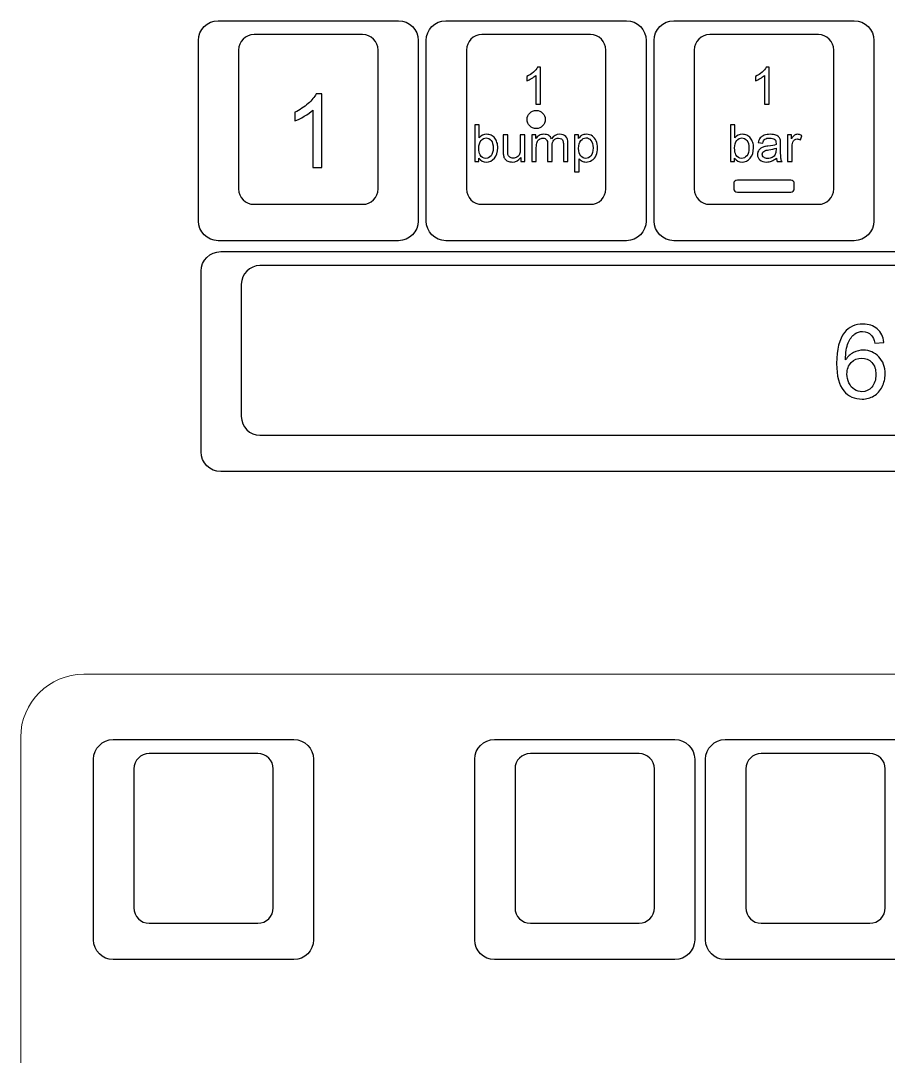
# Model space of a CAD drawing. Header units: millimetres. Extents: x -493 to 473, y -489 to 489.
# Drawn here: x 32.3 to 103.9, y 362.4 to 447.9 of the extents above; entities that cross this region are included whole.
import ezdxf

# ---------------------------------------------------------------- set-up
doc = ezdxf.new("R2010")
doc.units = ezdxf.units.MM
doc.header["$MEASUREMENT"] = 0
doc.layers.add('Layer 1', color=7, linetype='Continuous')

msp = doc.modelspace()

# ---------------------------------------------------------------- linework, layer by layer
at = {"layer": 'Layer 1', "color": 169}
msp.add_ellipse((74.8083, 439.717), major_axis=(0, 0.75), ratio=1, dxfattribs=at)
for points in [[(48.5572, 429.717), (48.5572, 429.717), (63.4594, 429.717), (63.4594, 429.717), (63.4594, 429.717), (64.3526, 429.717), (65.0833, 430.4477), (65.0833, 431.3409), (65.0833, 431.3409), (65.0833, 431.3409), (65.0833, 446.2431), (65.0833, 446.2431), (65.0833, 446.2431), (65.0833, 447.1363), (64.3526, 447.867), (63.4594, 447.867), (63.4594, 447.867), (63.4594, 447.867), (48.5572, 447.867), (48.5572, 447.867), (48.5572, 447.867), (47.664, 447.867), (46.9333, 447.1363), (46.9333, 446.2431), (46.9333, 446.2431), (46.9333, 446.2431), (46.9333, 431.3409), (46.9333, 431.3409), (46.9333, 431.3409), (46.9333, 430.4477), (47.664, 429.717), (48.5572, 429.717)], [(67.3572, 429.717), (67.3572, 429.717), (82.2594, 429.717), (82.2594, 429.717), (82.2594, 429.717), (83.1526, 429.717), (83.8833, 430.4477), (83.8833, 431.3409), (83.8833, 431.3409), (83.8833, 431.3409), (83.8833, 446.2431), (83.8833, 446.2431), (83.8833, 446.2431), (83.8833, 447.1363), (83.1526, 447.867), (82.2594, 447.867), (82.2594, 447.867), (82.2594, 447.867), (67.3572, 447.867), (67.3572, 447.867), (67.3572, 447.867), (66.464, 447.867), (65.7333, 447.1363), (65.7333, 446.2431), (65.7333, 446.2431), (65.7333, 446.2431), (65.7333, 431.3409), (65.7333, 431.3409), (65.7333, 431.3409), (65.7333, 430.4477), (66.464, 429.717), (67.3572, 429.717)], [(86.1572, 429.717), (86.1572, 429.717), (101.0594, 429.717), (101.0594, 429.717), (101.0594, 429.717), (101.9526, 429.717), (102.6833, 430.4477), (102.6833, 431.3409), (102.6833, 431.3409), (102.6833, 431.3409), (102.6833, 446.2431), (102.6833, 446.2431), (102.6833, 446.2431), (102.6833, 447.1363), (101.9526, 447.867), (101.0594, 447.867), (101.0594, 447.867), (101.0594, 447.867), (86.1572, 447.867), (86.1572, 447.867), (86.1572, 447.867), (85.264, 447.867), (84.5333, 447.1363), (84.5333, 446.2431), (84.5333, 446.2431), (84.5333, 446.2431), (84.5333, 431.3409), (84.5333, 431.3409), (84.5333, 431.3409), (84.5333, 430.4477), (85.264, 429.717), (86.1572, 429.717)], [(91.4083, 434.717), (91.4083, 434.717), (95.8083, 434.717), (95.8083, 434.717), (95.8083, 434.717), (95.9733, 434.717), (96.1083, 434.582), (96.1083, 434.417), (96.1083, 434.417), (96.1083, 434.417), (96.1083, 434.017), (96.1083, 434.017), (96.1083, 434.017), (96.1083, 433.8519), (95.9733, 433.717), (95.8083, 433.717), (95.8083, 433.717), (95.8083, 433.717), (91.4083, 433.717), (91.4083, 433.717), (91.4083, 433.717), (91.2433, 433.717), (91.1083, 433.8519), (91.1083, 434.017), (91.1083, 434.017), (91.1083, 434.017), (91.1083, 434.417), (91.1083, 434.417), (91.1083, 434.417), (91.1083, 434.582), (91.2433, 434.717), (91.4083, 434.717)], [(48.7761, 410.667), (48.7761, 410.667), (154.4283, 410.667), (154.4283, 410.667), (154.4283, 410.667), (155.3217, 410.667), (156.0522, 411.3977), (156.0522, 412.2909), (156.0522, 412.2909), (156.0522, 412.2909), (156.0522, 427.1931), (156.0522, 427.1931), (156.0522, 427.1931), (156.0522, 428.0863), (155.3217, 428.817), (154.4283, 428.817), (154.4283, 428.817), (154.4283, 428.817), (48.7761, 428.817), (48.7761, 428.817), (48.7761, 428.817), (47.8827, 428.817), (47.1522, 428.0863), (47.1522, 427.1931), (47.1522, 427.1931), (47.1522, 427.1931), (47.1522, 412.2909), (47.1522, 412.2909), (47.1522, 412.2909), (47.1522, 411.3977), (47.8827, 410.667), (48.7761, 410.667)], [(39.9117, 370.4032), (39.9117, 370.4032), (54.8139, 370.4032), (54.8139, 370.4032), (54.8139, 370.4032), (55.7071, 370.4032), (56.4378, 371.1339), (56.4378, 372.0271), (56.4378, 372.0271), (56.4378, 372.0271), (56.4378, 386.9293), (56.4378, 386.9293), (56.4378, 386.9293), (56.4378, 387.8225), (55.7071, 388.5532), (54.8139, 388.5532), (54.8139, 388.5532), (54.8139, 388.5532), (39.9117, 388.5532), (39.9117, 388.5532), (39.9117, 388.5532), (39.0185, 388.5532), (38.2878, 387.8225), (38.2878, 386.9293), (38.2878, 386.9293), (38.2878, 386.9293), (38.2878, 372.0271), (38.2878, 372.0271), (38.2878, 372.0271), (38.2878, 371.1339), (39.0185, 370.4032), (39.9117, 370.4032)], [(71.3617, 370.4032), (71.3617, 370.4032), (86.2639, 370.4032), (86.2639, 370.4032), (86.2639, 370.4032), (87.1571, 370.4032), (87.8878, 371.1339), (87.8878, 372.0271), (87.8878, 372.0271), (87.8878, 372.0271), (87.8878, 386.9293), (87.8878, 386.9293), (87.8878, 386.9293), (87.8878, 387.8225), (87.1571, 388.5532), (86.2639, 388.5532), (86.2639, 388.5532), (86.2639, 388.5532), (71.3617, 388.5532), (71.3617, 388.5532), (71.3617, 388.5532), (70.4685, 388.5532), (69.7378, 387.8225), (69.7378, 386.9293), (69.7378, 386.9293), (69.7378, 386.9293), (69.7378, 372.0271), (69.7378, 372.0271), (69.7378, 372.0271), (69.7378, 371.1339), (70.4685, 370.4032), (71.3617, 370.4032)], [(90.4117, 370.4032), (90.4117, 370.4032), (105.3139, 370.4032), (105.3139, 370.4032), (105.3139, 370.4032), (106.2071, 370.4032), (106.9378, 371.1339), (106.9378, 372.0271), (106.9378, 372.0271), (106.9378, 372.0271), (106.9378, 386.9293), (106.9378, 386.9293), (106.9378, 386.9293), (106.9378, 387.8225), (106.2071, 388.5532), (105.3139, 388.5532), (105.3139, 388.5532), (105.3139, 388.5532), (90.4117, 388.5532), (90.4117, 388.5532), (90.4117, 388.5532), (89.5185, 388.5532), (88.7878, 387.8225), (88.7878, 386.9293), (88.7878, 386.9293), (88.7878, 386.9293), (88.7878, 372.0271), (88.7878, 372.0271), (88.7878, 372.0271), (88.7878, 371.1339), (89.5185, 370.4032), (90.4117, 370.4032)]]:
    msp.add_open_spline(points, degree=3, knots=[0, 0, 0, 0, 0.1111111, 0.1111111, 0.1111111, 0.1111111, 0.2222222, 0.2222222, 0.2222222, 0.2222222, 0.3333333, 0.3333333, 0.3333333, 0.3333333, 0.4444444, 0.4444444, 0.4444444, 0.4444444, 0.5555556, 0.5555556, 0.5555556, 0.5555556, 0.6666667, 0.6666667, 0.6666667, 0.6666667, 0.7777778, 0.7777778, 0.7777778, 0.7777778, 1, 1, 1, 1], dxfattribs=at)
at = {"layer": 'Layer 1', "color": 159}
for points in [[(51.5252, 446.717), (51.5252, 446.717), (60.4914, 446.717), (60.4914, 446.717), (60.4914, 446.717), (61.1883, 446.717), (61.7583, 446.147), (61.7583, 445.4502), (61.7583, 445.4502), (61.7583, 445.4502), (61.7583, 433.9839), (61.7583, 433.9839), (61.7583, 433.9839), (61.7583, 433.2871), (61.1883, 432.717), (60.4914, 432.717), (60.4914, 432.717), (60.4914, 432.717), (51.5252, 432.717), (51.5252, 432.717), (51.5252, 432.717), (50.8283, 432.717), (50.2583, 433.2871), (50.2583, 433.9839), (50.2583, 433.9839), (50.2583, 433.9839), (50.2583, 445.4502), (50.2583, 445.4502), (50.2583, 445.4502), (50.2583, 446.147), (50.8283, 446.717), (51.5252, 446.717)], [(70.3252, 446.717), (70.3252, 446.717), (79.2914, 446.717), (79.2914, 446.717), (79.2914, 446.717), (79.9883, 446.717), (80.5583, 446.147), (80.5583, 445.4502), (80.5583, 445.4502), (80.5583, 445.4502), (80.5583, 433.9839), (80.5583, 433.9839), (80.5583, 433.9839), (80.5583, 433.2871), (79.9883, 432.717), (79.2914, 432.717), (79.2914, 432.717), (79.2914, 432.717), (70.3252, 432.717), (70.3252, 432.717), (70.3252, 432.717), (69.6283, 432.717), (69.0583, 433.2871), (69.0583, 433.9839), (69.0583, 433.9839), (69.0583, 433.9839), (69.0583, 445.4502), (69.0583, 445.4502), (69.0583, 445.4502), (69.0583, 446.147), (69.6283, 446.717), (70.3252, 446.717)], [(89.1252, 446.717), (89.1252, 446.717), (98.0914, 446.717), (98.0914, 446.717), (98.0914, 446.717), (98.7883, 446.717), (99.3583, 446.147), (99.3583, 445.4502), (99.3583, 445.4502), (99.3583, 445.4502), (99.3583, 433.9839), (99.3583, 433.9839), (99.3583, 433.9839), (99.3583, 433.2871), (98.7883, 432.717), (98.0914, 432.717), (98.0914, 432.717), (98.0914, 432.717), (89.1252, 432.717), (89.1252, 432.717), (89.1252, 432.717), (88.4283, 432.717), (87.8583, 433.2871), (87.8583, 433.9839), (87.8583, 433.9839), (87.8583, 433.9839), (87.8583, 445.4502), (87.8583, 445.4502), (87.8583, 445.4502), (87.8583, 446.147), (88.4283, 446.717), (89.1252, 446.717)], [(52.0195, 427.667), (52.0195, 427.667), (151.1849, 427.667), (151.1849, 427.667), (151.1849, 427.667), (152.0333, 427.667), (152.7272, 426.973), (152.7272, 426.1247), (152.7272, 426.1247), (152.7272, 426.1247), (152.7272, 415.2094), (152.7272, 415.2094), (152.7272, 415.2094), (152.7272, 414.3611), (152.0333, 413.667), (151.1849, 413.667), (151.1849, 413.667), (151.1849, 413.667), (52.0195, 413.667), (52.0195, 413.667), (52.0195, 413.667), (51.1711, 413.667), (50.4772, 414.3611), (50.4772, 415.2094), (50.4772, 415.2094), (50.4772, 415.2094), (50.4772, 426.1247), (50.4772, 426.1247), (50.4772, 426.1247), (50.4772, 426.973), (51.1711, 427.667), (52.0195, 427.667)], [(42.8797, 387.4032), (42.8797, 387.4032), (51.8459, 387.4032), (51.8459, 387.4032), (51.8459, 387.4032), (52.5428, 387.4032), (53.1128, 386.8332), (53.1128, 386.1364), (53.1128, 386.1364), (53.1128, 386.1364), (53.1128, 374.6701), (53.1128, 374.6701), (53.1128, 374.6701), (53.1128, 373.9733), (52.5428, 373.4032), (51.8459, 373.4032), (51.8459, 373.4032), (51.8459, 373.4032), (42.8797, 373.4032), (42.8797, 373.4032), (42.8797, 373.4032), (42.1828, 373.4032), (41.6128, 373.9733), (41.6128, 374.6701), (41.6128, 374.6701), (41.6128, 374.6701), (41.6128, 386.1364), (41.6128, 386.1364), (41.6128, 386.1364), (41.6128, 386.8332), (42.1828, 387.4032), (42.8797, 387.4032)], [(74.3297, 387.4032), (74.3297, 387.4032), (83.2959, 387.4032), (83.2959, 387.4032), (83.2959, 387.4032), (83.9928, 387.4032), (84.5628, 386.8332), (84.5628, 386.1364), (84.5628, 386.1364), (84.5628, 386.1364), (84.5628, 374.6701), (84.5628, 374.6701), (84.5628, 374.6701), (84.5628, 373.9733), (83.9928, 373.4032), (83.2959, 373.4032), (83.2959, 373.4032), (83.2959, 373.4032), (74.3297, 373.4032), (74.3297, 373.4032), (74.3297, 373.4032), (73.6328, 373.4032), (73.0628, 373.9733), (73.0628, 374.6701), (73.0628, 374.6701), (73.0628, 374.6701), (73.0628, 386.1364), (73.0628, 386.1364), (73.0628, 386.1364), (73.0628, 386.8332), (73.6328, 387.4032), (74.3297, 387.4032)], [(93.3797, 387.4032), (93.3797, 387.4032), (102.3459, 387.4032), (102.3459, 387.4032), (102.3459, 387.4032), (103.0428, 387.4032), (103.6128, 386.8332), (103.6128, 386.1364), (103.6128, 386.1364), (103.6128, 386.1364), (103.6128, 374.6701), (103.6128, 374.6701), (103.6128, 374.6701), (103.6128, 373.9733), (103.0428, 373.4032), (102.3459, 373.4032), (102.3459, 373.4032), (102.3459, 373.4032), (93.3797, 373.4032), (93.3797, 373.4032), (93.3797, 373.4032), (92.6828, 373.4032), (92.1128, 373.9733), (92.1128, 374.6701), (92.1128, 374.6701), (92.1128, 374.6701), (92.1128, 386.1364), (92.1128, 386.1364), (92.1128, 386.1364), (92.1128, 386.8332), (92.6828, 387.4032), (93.3797, 387.4032)]]:
    msp.add_open_spline(points, degree=3, knots=[0, 0, 0, 0, 0.1111111, 0.1111111, 0.1111111, 0.1111111, 0.2222222, 0.2222222, 0.2222222, 0.2222222, 0.3333333, 0.3333333, 0.3333333, 0.3333333, 0.4444444, 0.4444444, 0.4444444, 0.4444444, 0.5555556, 0.5555556, 0.5555556, 0.5555556, 0.6666667, 0.6666667, 0.6666667, 0.6666667, 0.7777778, 0.7777778, 0.7777778, 0.7777778, 1, 1, 1, 1], dxfattribs=at)
at = {"layer": 'Layer 1', "color": 132}
for points, knots in [([(75.1533, 440.981), (75.1533, 440.981), (74.7808, 440.981), (74.7808, 440.981), (74.7808, 440.981), (74.7808, 440.981), (74.7808, 443.3531), (74.7808, 443.3531), (74.7808, 443.3531), (74.6912, 443.267), (74.5733, 443.1816), (74.428, 443.0962), (74.428, 443.0962), (74.2826, 443.0109), (74.1514, 442.9467), (74.0357, 442.9043), (74.0357, 442.9043), (74.0357, 442.9043), (74.0357, 443.2642), (74.0357, 443.2642), (74.0357, 443.2642), (74.2438, 443.3615), (74.4259, 443.4801), (74.5818, 443.6198), (74.5818, 443.6198), (74.7377, 443.7588), (74.8485, 443.8935), (74.9134, 444.0247), (74.9134, 444.0247), (74.9134, 444.0247), (75.1533, 444.0247), (75.1533, 444.0247), (75.1533, 444.0247), (75.1533, 444.0247), (75.1533, 440.981), (75.1533, 440.981)], [0, 0, 0, 0, 0.1, 0.1, 0.1, 0.1, 0.2, 0.2, 0.2, 0.2, 0.3, 0.3, 0.3, 0.3, 0.4, 0.4, 0.4, 0.4, 0.5, 0.5, 0.5, 0.5, 0.6, 0.6, 0.6, 0.6, 0.7, 0.7, 0.7, 0.7, 0.8, 0.8, 0.8, 0.8, 1, 1, 1, 1]), ([(94.021, 440.981), (94.021, 440.981), (93.6485, 440.981), (93.6485, 440.981), (93.6485, 440.981), (93.6485, 440.981), (93.6485, 443.3531), (93.6485, 443.3531), (93.6485, 443.3531), (93.5589, 443.267), (93.441, 443.1816), (93.2957, 443.0962), (93.2957, 443.0962), (93.1503, 443.0109), (93.0191, 442.9467), (92.9034, 442.9043), (92.9034, 442.9043), (92.9034, 442.9043), (92.9034, 443.2642), (92.9034, 443.2642), (92.9034, 443.2642), (93.1115, 443.3615), (93.2936, 443.4801), (93.4495, 443.6198), (93.4495, 443.6198), (93.6054, 443.7588), (93.7162, 443.8935), (93.7811, 444.0247), (93.7811, 444.0247), (93.7811, 444.0247), (94.021, 444.0247), (94.021, 444.0247), (94.021, 444.0247), (94.021, 444.0247), (94.021, 440.981), (94.021, 440.981)], [0, 0, 0, 0, 0.1, 0.1, 0.1, 0.1, 0.2, 0.2, 0.2, 0.2, 0.3, 0.3, 0.3, 0.3, 0.4, 0.4, 0.4, 0.4, 0.5, 0.5, 0.5, 0.5, 0.6, 0.6, 0.6, 0.6, 0.7, 0.7, 0.7, 0.7, 0.8, 0.8, 0.8, 0.8, 1, 1, 1, 1]), ([(57.1276, 435.7478), (57.1276, 435.7478), (56.3825, 435.7478), (56.3825, 435.7478), (56.3825, 435.7478), (56.3825, 435.7478), (56.3825, 440.4919), (56.3825, 440.4919), (56.3825, 440.4919), (56.2033, 440.3198), (55.9677, 440.149), (55.677, 439.9783), (55.677, 439.9783), (55.3863, 439.8075), (55.1238, 439.6791), (54.8924, 439.5945), (54.8924, 439.5945), (54.8924, 439.5945), (54.8924, 440.3141), (54.8924, 440.3141), (54.8924, 440.3141), (55.3087, 440.5089), (55.6727, 440.7459), (55.9846, 441.0253), (55.9846, 441.0253), (56.2964, 441.3033), (56.518, 441.5728), (56.6478, 441.8353), (56.6478, 441.8353), (56.6478, 441.8353), (57.1276, 441.8353), (57.1276, 441.8353), (57.1276, 441.8353), (57.1276, 441.8353), (57.1276, 435.7478), (57.1276, 435.7478)], [0, 0, 0, 0, 0.1, 0.1, 0.1, 0.1, 0.2, 0.2, 0.2, 0.2, 0.3, 0.3, 0.3, 0.3, 0.4, 0.4, 0.4, 0.4, 0.5, 0.5, 0.5, 0.5, 0.6, 0.6, 0.6, 0.6, 0.7, 0.7, 0.7, 0.7, 0.8, 0.8, 0.8, 0.8, 1, 1, 1, 1]), ([(70.0832, 436.2517), (70.0832, 436.2517), (69.7361, 436.2517), (69.7361, 436.2517), (69.7361, 436.2517), (69.7361, 436.2517), (69.7361, 439.2827), (69.7361, 439.2827), (69.7361, 439.2827), (69.7361, 439.2827), (70.1086, 439.2827), (70.1086, 439.2827), (70.1086, 439.2827), (70.1086, 439.2827), (70.1086, 438.2011), (70.1086, 438.2011), (70.1086, 438.2011), (70.2659, 438.3973), (70.4663, 438.4953), (70.7104, 438.4953), (70.7104, 438.4953), (70.8452, 438.4953), (70.9736, 438.4685), (71.0942, 438.4142), (71.0942, 438.4142), (71.2149, 438.3599), (71.3137, 438.283), (71.392, 438.1849), (71.392, 438.1849), (71.4696, 438.0861), (71.531, 437.9676), (71.5747, 437.8286), (71.5747, 437.8286), (71.6192, 437.6903), (71.641, 437.5414), (71.641, 437.3834), (71.641, 437.3834), (71.641, 437.008), (71.5479, 436.7174), (71.3624, 436.5128), (71.3624, 436.5128), (71.1761, 436.3074), (70.9531, 436.2051), (70.6928, 436.2051), (70.6928, 436.2051), (70.4339, 436.2051), (70.2307, 436.3131), (70.0832, 436.5283), (70.0832, 436.5283), (70.0832, 436.5283), (70.0832, 436.2517), (70.0832, 436.2517)], [0, 0, 0, 0, 0.0714286, 0.0714286, 0.0714286, 0.0714286, 0.1428571, 0.1428571, 0.1428571, 0.1428571, 0.2142857, 0.2142857, 0.2142857, 0.2142857, 0.2857143, 0.2857143, 0.2857143, 0.2857143, 0.3571429, 0.3571429, 0.3571429, 0.3571429, 0.4285714, 0.4285714, 0.4285714, 0.4285714, 0.5, 0.5, 0.5, 0.5, 0.5714286, 0.5714286, 0.5714286, 0.5714286, 0.6428571, 0.6428571, 0.6428571, 0.6428571, 0.7142857, 0.7142857, 0.7142857, 0.7142857, 0.7857143, 0.7857143, 0.7857143, 0.7857143, 0.8571429, 0.8571429, 0.8571429, 0.8571429, 1, 1, 1, 1]), ([(91.1864, 436.2517), (91.1864, 436.2517), (90.8393, 436.2517), (90.8393, 436.2517), (90.8393, 436.2517), (90.8393, 436.2517), (90.8393, 439.2827), (90.8393, 439.2827), (90.8393, 439.2827), (90.8393, 439.2827), (91.2118, 439.2827), (91.2118, 439.2827), (91.2118, 439.2827), (91.2118, 439.2827), (91.2118, 438.2011), (91.2118, 438.2011), (91.2118, 438.2011), (91.3691, 438.3973), (91.5695, 438.4953), (91.8136, 438.4953), (91.8136, 438.4953), (91.9484, 438.4953), (92.0768, 438.4685), (92.1974, 438.4142), (92.1974, 438.4142), (92.3181, 438.3599), (92.4169, 438.283), (92.4952, 438.1849), (92.4952, 438.1849), (92.5728, 438.0861), (92.6342, 437.9676), (92.6779, 437.8286), (92.6779, 437.8286), (92.7224, 437.6903), (92.7442, 437.5414), (92.7442, 437.3834), (92.7442, 437.3834), (92.7442, 437.008), (92.6511, 436.7174), (92.4656, 436.5128), (92.4656, 436.5128), (92.2793, 436.3074), (92.0563, 436.2051), (91.796, 436.2051), (91.796, 436.2051), (91.5371, 436.2051), (91.3339, 436.3131), (91.1864, 436.5283), (91.1864, 436.5283), (91.1864, 436.5283), (91.1864, 436.2517), (91.1864, 436.2517)], [0, 0, 0, 0, 0.0714286, 0.0714286, 0.0714286, 0.0714286, 0.1428571, 0.1428571, 0.1428571, 0.1428571, 0.2142857, 0.2142857, 0.2142857, 0.2142857, 0.2857143, 0.2857143, 0.2857143, 0.2857143, 0.3571429, 0.3571429, 0.3571429, 0.3571429, 0.4285714, 0.4285714, 0.4285714, 0.4285714, 0.5, 0.5, 0.5, 0.5, 0.5714286, 0.5714286, 0.5714286, 0.5714286, 0.6428571, 0.6428571, 0.6428571, 0.6428571, 0.7142857, 0.7142857, 0.7142857, 0.7142857, 0.7857143, 0.7857143, 0.7857143, 0.7857143, 0.8571429, 0.8571429, 0.8571429, 0.8571429, 1, 1, 1, 1]), ([(73.5298, 436.2517), (73.5298, 436.2517), (73.5298, 436.5784), (73.5298, 436.5784), (73.5298, 436.5784), (73.359, 436.3293), (73.1276, 436.2051), (72.8348, 436.2051), (72.8348, 436.2051), (72.7057, 436.2051), (72.5851, 436.2298), (72.4729, 436.2792), (72.4729, 436.2792), (72.3607, 436.3293), (72.2774, 436.3914), (72.2231, 436.4662), (72.2231, 436.4662), (72.1688, 436.5417), (72.1307, 436.6334), (72.1088, 436.7421), (72.1088, 436.7421), (72.094, 436.8154), (72.0862, 436.9311), (72.0862, 437.0892), (72.0862, 437.0892), (72.0862, 437.0892), (72.0862, 438.4488), (72.0862, 438.4488), (72.0862, 438.4488), (72.0862, 438.4488), (72.4588, 438.4488), (72.4588, 438.4488), (72.4588, 438.4488), (72.4588, 438.4488), (72.4588, 437.2331), (72.4588, 437.2331), (72.4588, 437.2331), (72.4588, 437.0391), (72.4665, 436.9079), (72.4813, 436.8408), (72.4813, 436.8408), (72.5046, 436.7428), (72.554, 436.6666), (72.6302, 436.6108), (72.6302, 436.6108), (72.7057, 436.5551), (72.7988, 436.5269), (72.9103, 436.5269), (72.9103, 436.5269), (73.0218, 436.5269), (73.1262, 436.5551), (73.2236, 436.6122), (73.2236, 436.6122), (73.3209, 436.6694), (73.3901, 436.7477), (73.431, 436.8458), (73.431, 436.8458), (73.4712, 436.9438), (73.4917, 437.0871), (73.4917, 437.274), (73.4917, 437.274), (73.4917, 437.274), (73.4917, 438.4488), (73.4917, 438.4488), (73.4917, 438.4488), (73.4917, 438.4488), (73.8642, 438.4488), (73.8642, 438.4488), (73.8642, 438.4488), (73.8642, 438.4488), (73.8642, 436.2517), (73.8642, 436.2517), (73.8642, 436.2517), (73.8642, 436.2517), (73.5298, 436.2517), (73.5298, 436.2517)], [0, 0, 0, 0, 0.05, 0.05, 0.05, 0.05, 0.1, 0.1, 0.1, 0.1, 0.15, 0.15, 0.15, 0.15, 0.2, 0.2, 0.2, 0.2, 0.25, 0.25, 0.25, 0.25, 0.3, 0.3, 0.3, 0.3, 0.35, 0.35, 0.35, 0.35, 0.4, 0.4, 0.4, 0.4, 0.45, 0.45, 0.45, 0.45, 0.5, 0.5, 0.5, 0.5, 0.55, 0.55, 0.55, 0.55, 0.6, 0.6, 0.6, 0.6, 0.65, 0.65, 0.65, 0.65, 0.7, 0.7, 0.7, 0.7, 0.75, 0.75, 0.75, 0.75, 0.8, 0.8, 0.8, 0.8, 0.85, 0.85, 0.85, 0.85, 0.9, 0.9, 0.9, 0.9, 1, 1, 1, 1]), ([(74.4491, 436.2517), (74.4491, 436.2517), (74.4491, 438.4488), (74.4491, 438.4488), (74.4491, 438.4488), (74.4491, 438.4488), (74.7835, 438.4488), (74.7835, 438.4488), (74.7835, 438.4488), (74.7835, 438.4488), (74.7835, 438.1383), (74.7835, 438.1383), (74.7835, 438.1383), (74.852, 438.2456), (74.9437, 438.3324), (75.058, 438.3973), (75.058, 438.3973), (75.1723, 438.4629), (75.3021, 438.4953), (75.4482, 438.4953), (75.4482, 438.4953), (75.6104, 438.4953), (75.7438, 438.4615), (75.8475, 438.3945), (75.8475, 438.3945), (75.9512, 438.3267), (76.0246, 438.2329), (76.0669, 438.1115), (76.0669, 438.1115), (76.2419, 438.3676), (76.4684, 438.4953), (76.7478, 438.4953), (76.7478, 438.4953), (76.9665, 438.4953), (77.1351, 438.4354), (77.2522, 438.3147), (77.2522, 438.3147), (77.3701, 438.1941), (77.4293, 438.0085), (77.4293, 437.758), (77.4293, 437.758), (77.4293, 437.758), (77.4293, 436.2517), (77.4293, 436.2517), (77.4293, 436.2517), (77.4293, 436.2517), (77.0568, 436.2517), (77.0568, 436.2517), (77.0568, 436.2517), (77.0568, 436.2517), (77.0568, 437.6346), (77.0568, 437.6346), (77.0568, 437.6346), (77.0568, 437.7827), (77.0441, 437.89), (77.0201, 437.9556), (77.0201, 437.9556), (76.9961, 438.0212), (76.9524, 438.0734), (76.8882, 438.1136), (76.8882, 438.1136), (76.8247, 438.1539), (76.7499, 438.1736), (76.6645, 438.1736), (76.6645, 438.1736), (76.5093, 438.1736), (76.3809, 438.1221), (76.2786, 438.0198), (76.2786, 438.0198), (76.1763, 437.9168), (76.1255, 437.7524), (76.1255, 437.5266), (76.1255, 437.5266), (76.1255, 437.5266), (76.1255, 436.2517), (76.1255, 436.2517), (76.1255, 436.2517), (76.1255, 436.2517), (75.753, 436.2517), (75.753, 436.2517), (75.753, 436.2517), (75.753, 436.2517), (75.753, 437.6776), (75.753, 437.6776), (75.753, 437.6776), (75.753, 437.8427), (75.7226, 437.9669), (75.6619, 438.0494), (75.6619, 438.0494), (75.6013, 438.132), (75.5018, 438.1736), (75.3642, 438.1736), (75.3642, 438.1736), (75.2598, 438.1736), (75.1631, 438.1461), (75.0742, 438.0911), (75.0742, 438.0911), (74.9853, 438.036), (74.9211, 437.9556), (74.8809, 437.8491), (74.8809, 437.8491), (74.8414, 437.7432), (74.8216, 437.5901), (74.8216, 437.3905), (74.8216, 437.3905), (74.8216, 437.3905), (74.8216, 436.2517), (74.8216, 436.2517), (74.8216, 436.2517), (74.8216, 436.2517), (74.4491, 436.2517), (74.4491, 436.2517)], [0, 0, 0, 0, 0.0344828, 0.0344828, 0.0344828, 0.0344828, 0.0689655, 0.0689655, 0.0689655, 0.0689655, 0.1034483, 0.1034483, 0.1034483, 0.1034483, 0.137931, 0.137931, 0.137931, 0.137931, 0.1724138, 0.1724138, 0.1724138, 0.1724138, 0.2068966, 0.2068966, 0.2068966, 0.2068966, 0.2413793, 0.2413793, 0.2413793, 0.2413793, 0.2758621, 0.2758621, 0.2758621, 0.2758621, 0.3103448, 0.3103448, 0.3103448, 0.3103448, 0.3448276, 0.3448276, 0.3448276, 0.3448276, 0.3793103, 0.3793103, 0.3793103, 0.3793103, 0.4137931, 0.4137931, 0.4137931, 0.4137931, 0.4482759, 0.4482759, 0.4482759, 0.4482759, 0.4827586, 0.4827586, 0.4827586, 0.4827586, 0.5172414, 0.5172414, 0.5172414, 0.5172414, 0.5517241, 0.5517241, 0.5517241, 0.5517241, 0.5862069, 0.5862069, 0.5862069, 0.5862069, 0.6206897, 0.6206897, 0.6206897, 0.6206897, 0.6551724, 0.6551724, 0.6551724, 0.6551724, 0.6896552, 0.6896552, 0.6896552, 0.6896552, 0.7241379, 0.7241379, 0.7241379, 0.7241379, 0.7586207, 0.7586207, 0.7586207, 0.7586207, 0.7931034, 0.7931034, 0.7931034, 0.7931034, 0.8275862, 0.8275862, 0.8275862, 0.8275862, 0.862069, 0.862069, 0.862069, 0.862069, 0.8965517, 0.8965517, 0.8965517, 0.8965517, 0.9310345, 0.9310345, 0.9310345, 0.9310345, 1, 1, 1, 1]), ([(77.9754, 435.4093), (77.9754, 435.4093), (77.9754, 438.4488), (77.9754, 438.4488), (77.9754, 438.4488), (77.9754, 438.4488), (78.3141, 438.4488), (78.3141, 438.4488), (78.3141, 438.4488), (78.3141, 438.4488), (78.3141, 438.1602), (78.3141, 438.1602), (78.3141, 438.1602), (78.3938, 438.2717), (78.4841, 438.3557), (78.585, 438.4114), (78.585, 438.4114), (78.6852, 438.4671), (78.8072, 438.4953), (78.9505, 438.4953), (78.9505, 438.4953), (79.1381, 438.4953), (79.3032, 438.4474), (79.4465, 438.3507), (79.4465, 438.3507), (79.5897, 438.2548), (79.6976, 438.1186), (79.771, 437.9436), (79.771, 437.9436), (79.8437, 437.7679), (79.8804, 437.576), (79.8804, 437.3665), (79.8804, 437.3665), (79.8804, 437.1428), (79.8402, 436.941), (79.7597, 436.7611), (79.7597, 436.7611), (79.6793, 436.5819), (79.5622, 436.4443), (79.4084, 436.3484), (79.4084, 436.3484), (79.2553, 436.2531), (79.0937, 436.2051), (78.9244, 436.2051), (78.9244, 436.2051), (78.8002, 436.2051), (78.6887, 436.2312), (78.5906, 436.2834), (78.5906, 436.2834), (78.4919, 436.3357), (78.4114, 436.4013), (78.3479, 436.481), (78.3479, 436.481), (78.3479, 436.481), (78.3479, 435.4093), (78.3479, 435.4093), (78.3479, 435.4093), (78.3479, 435.4093), (77.9754, 435.4093), (77.9754, 435.4093)], [0, 0, 0, 0, 0.0625, 0.0625, 0.0625, 0.0625, 0.125, 0.125, 0.125, 0.125, 0.1875, 0.1875, 0.1875, 0.1875, 0.25, 0.25, 0.25, 0.25, 0.3125, 0.3125, 0.3125, 0.3125, 0.375, 0.375, 0.375, 0.375, 0.4375, 0.4375, 0.4375, 0.4375, 0.5, 0.5, 0.5, 0.5, 0.5625, 0.5625, 0.5625, 0.5625, 0.625, 0.625, 0.625, 0.625, 0.6875, 0.6875, 0.6875, 0.6875, 0.75, 0.75, 0.75, 0.75, 0.8125, 0.8125, 0.8125, 0.8125, 0.875, 0.875, 0.875, 0.875, 1, 1, 1, 1]), ([(94.633, 436.5269), (94.4947, 436.409), (94.3613, 436.3265), (94.2336, 436.2778), (94.2336, 436.2778), (94.1059, 436.2291), (93.9691, 436.2051), (93.8223, 436.2051), (93.8223, 436.2051), (93.581, 436.2051), (93.3955, 436.2637), (93.2656, 436.3815), (93.2656, 436.3815), (93.1358, 436.4986), (93.0709, 436.6489), (93.0709, 436.8317), (93.0709, 436.8317), (93.0709, 436.9389), (93.0956, 437.037), (93.1443, 437.1259), (93.1443, 437.1259), (93.1937, 437.2148), (93.2579, 437.2853), (93.3369, 437.339), (93.3369, 437.339), (93.4166, 437.3926), (93.5055, 437.4335), (93.605, 437.461), (93.605, 437.461), (93.6784, 437.4801), (93.7891, 437.4984), (93.9366, 437.5168), (93.9366, 437.5168), (94.2372, 437.552), (94.4594, 437.5951), (94.6012, 437.6445), (94.6012, 437.6445), (94.6026, 437.6953), (94.6034, 437.7277), (94.6034, 437.7411), (94.6034, 437.7411), (94.6034, 437.8921), (94.5681, 437.9986), (94.4975, 438.0607), (94.4975, 438.0607), (94.4023, 438.1447), (94.2605, 438.1863), (94.0728, 438.1863), (94.0728, 438.1863), (93.8971, 438.1863), (93.7673, 438.1553), (93.684, 438.0939), (93.684, 438.0939), (93.6001, 438.0325), (93.5387, 437.9239), (93.4985, 437.7672), (93.4985, 437.7672), (93.4985, 437.7672), (93.1344, 437.818), (93.1344, 437.818), (93.1344, 437.818), (93.1676, 437.9739), (93.2219, 438.1002), (93.2981, 438.1962), (93.2981, 438.1962), (93.3743, 438.2922), (93.4844, 438.3655), (93.6283, 438.4177), (93.6283, 438.4177), (93.7715, 438.4692), (93.9387, 438.4953), (94.1278, 438.4953), (94.1278, 438.4953), (94.3155, 438.4953), (94.4686, 438.4735), (94.5864, 438.429), (94.5864, 438.429), (94.7035, 438.3846), (94.7903, 438.3295), (94.8454, 438.2625), (94.8454, 438.2625), (94.9004, 438.1955), (94.9392, 438.1108), (94.9618, 438.0085), (94.9618, 438.0085), (94.9738, 437.945), (94.9801, 437.8307), (94.9801, 437.6663), (94.9801, 437.6663), (94.9801, 437.6663), (94.9801, 437.1724), (94.9801, 437.1724), (94.9801, 437.1724), (94.9801, 436.8274), (94.9879, 436.6094), (95.0034, 436.517), (95.0034, 436.517), (95.0182, 436.4246), (95.0493, 436.3364), (95.0944, 436.2517), (95.0944, 436.2517), (95.0944, 436.2517), (94.705, 436.2517), (94.705, 436.2517), (94.705, 436.2517), (94.6676, 436.33), (94.6436, 436.4217), (94.633, 436.5269)], [0, 0, 0, 0, 0.0357143, 0.0357143, 0.0357143, 0.0357143, 0.0714286, 0.0714286, 0.0714286, 0.0714286, 0.1071429, 0.1071429, 0.1071429, 0.1071429, 0.1428571, 0.1428571, 0.1428571, 0.1428571, 0.1785714, 0.1785714, 0.1785714, 0.1785714, 0.2142857, 0.2142857, 0.2142857, 0.2142857, 0.25, 0.25, 0.25, 0.25, 0.2857143, 0.2857143, 0.2857143, 0.2857143, 0.3214286, 0.3214286, 0.3214286, 0.3214286, 0.3571429, 0.3571429, 0.3571429, 0.3571429, 0.3928571, 0.3928571, 0.3928571, 0.3928571, 0.4285714, 0.4285714, 0.4285714, 0.4285714, 0.4642857, 0.4642857, 0.4642857, 0.4642857, 0.5, 0.5, 0.5, 0.5, 0.5357143, 0.5357143, 0.5357143, 0.5357143, 0.5714286, 0.5714286, 0.5714286, 0.5714286, 0.6071429, 0.6071429, 0.6071429, 0.6071429, 0.6428571, 0.6428571, 0.6428571, 0.6428571, 0.6785714, 0.6785714, 0.6785714, 0.6785714, 0.7142857, 0.7142857, 0.7142857, 0.7142857, 0.75, 0.75, 0.75, 0.75, 0.7857143, 0.7857143, 0.7857143, 0.7857143, 0.8214286, 0.8214286, 0.8214286, 0.8214286, 0.8571429, 0.8571429, 0.8571429, 0.8571429, 0.8928571, 0.8928571, 0.8928571, 0.8928571, 0.9285714, 0.9285714, 0.9285714, 0.9285714, 1, 1, 1, 1]), ([(95.5481, 436.2517), (95.5481, 436.2517), (95.5481, 438.4488), (95.5481, 438.4488), (95.5481, 438.4488), (95.5481, 438.4488), (95.8825, 438.4488), (95.8825, 438.4488), (95.8825, 438.4488), (95.8825, 438.4488), (95.8825, 438.1122), (95.8825, 438.1122), (95.8825, 438.1122), (95.9679, 438.2682), (96.0469, 438.3712), (96.1196, 438.4206), (96.1196, 438.4206), (96.1922, 438.4707), (96.272, 438.4953), (96.3587, 438.4953), (96.3587, 438.4953), (96.4843, 438.4953), (96.612, 438.4558), (96.7419, 438.3775), (96.7419, 438.3775), (96.7419, 438.3775), (96.6092, 438.0339), (96.6092, 438.0339), (96.6092, 438.0339), (96.5189, 438.0847), (96.4286, 438.1101), (96.3383, 438.1101), (96.3383, 438.1101), (96.2571, 438.1101), (96.1845, 438.0854), (96.1203, 438.0367), (96.1203, 438.0367), (96.0561, 437.9881), (96.0102, 437.9203), (95.9827, 437.8335), (95.9827, 437.8335), (95.9411, 437.7016), (95.9206, 437.557), (95.9206, 437.3996), (95.9206, 437.3996), (95.9206, 437.3996), (95.9206, 436.2517), (95.9206, 436.2517), (95.9206, 436.2517), (95.9206, 436.2517), (95.5481, 436.2517), (95.5481, 436.2517)], [0, 0, 0, 0, 0.0714286, 0.0714286, 0.0714286, 0.0714286, 0.1428571, 0.1428571, 0.1428571, 0.1428571, 0.2142857, 0.2142857, 0.2142857, 0.2142857, 0.2857143, 0.2857143, 0.2857143, 0.2857143, 0.3571429, 0.3571429, 0.3571429, 0.3571429, 0.4285714, 0.4285714, 0.4285714, 0.4285714, 0.5, 0.5, 0.5, 0.5, 0.5714286, 0.5714286, 0.5714286, 0.5714286, 0.6428571, 0.6428571, 0.6428571, 0.6428571, 0.7142857, 0.7142857, 0.7142857, 0.7142857, 0.7857143, 0.7857143, 0.7857143, 0.7857143, 0.8571429, 0.8571429, 0.8571429, 0.8571429, 1, 1, 1, 1]), ([(70.079, 437.3665), (70.079, 437.104), (70.1149, 436.9142), (70.1862, 436.7971), (70.1862, 436.7971), (70.3033, 436.6059), (70.4614, 436.5099), (70.661, 436.5099), (70.661, 436.5099), (70.824, 436.5099), (70.9644, 436.5805), (71.0823, 436.7216), (71.0823, 436.7216), (71.2008, 436.8627), (71.2601, 437.073), (71.2601, 437.3524), (71.2601, 437.3524), (71.2601, 437.6388), (71.2036, 437.8498), (71.09, 437.9859), (71.09, 437.9859), (70.9764, 438.1221), (70.8388, 438.1906), (70.678, 438.1906), (70.678, 438.1906), (70.515, 438.1906), (70.3746, 438.12), (70.2568, 437.9789), (70.2568, 437.9789), (70.1382, 437.8378), (70.079, 437.6339), (70.079, 437.3665)], [0, 0, 0, 0, 0.1111111, 0.1111111, 0.1111111, 0.1111111, 0.2222222, 0.2222222, 0.2222222, 0.2222222, 0.3333333, 0.3333333, 0.3333333, 0.3333333, 0.4444444, 0.4444444, 0.4444444, 0.4444444, 0.5555556, 0.5555556, 0.5555556, 0.5555556, 0.6666667, 0.6666667, 0.6666667, 0.6666667, 0.7777778, 0.7777778, 0.7777778, 0.7777778, 1, 1, 1, 1]), ([(78.3141, 437.3368), (78.3141, 437.0553), (78.3712, 436.8472), (78.4848, 436.7124), (78.4848, 436.7124), (78.5991, 436.5777), (78.7374, 436.5099), (78.8997, 436.5099), (78.8997, 436.5099), (79.0648, 436.5099), (79.2059, 436.5798), (79.323, 436.7195), (79.323, 436.7195), (79.4408, 436.8592), (79.4994, 437.0751), (79.4994, 437.3679), (79.4994, 437.3679), (79.4994, 437.6473), (79.4422, 437.8561), (79.3272, 437.9951), (79.3272, 437.9951), (79.2122, 438.1341), (79.0754, 438.2033), (78.9159, 438.2033), (78.9159, 438.2033), (78.7579, 438.2033), (78.6182, 438.1292), (78.4968, 437.9817), (78.4968, 437.9817), (78.3747, 437.8335), (78.3141, 437.6191), (78.3141, 437.3368)], [0, 0, 0, 0, 0.1111111, 0.1111111, 0.1111111, 0.1111111, 0.2222222, 0.2222222, 0.2222222, 0.2222222, 0.3333333, 0.3333333, 0.3333333, 0.3333333, 0.4444444, 0.4444444, 0.4444444, 0.4444444, 0.5555556, 0.5555556, 0.5555556, 0.5555556, 0.6666667, 0.6666667, 0.6666667, 0.6666667, 0.7777778, 0.7777778, 0.7777778, 0.7777778, 1, 1, 1, 1]), ([(91.1822, 437.3665), (91.1822, 437.104), (91.2181, 436.9142), (91.2894, 436.7971), (91.2894, 436.7971), (91.4065, 436.6059), (91.5646, 436.5099), (91.7642, 436.5099), (91.7642, 436.5099), (91.9272, 436.5099), (92.0676, 436.5805), (92.1855, 436.7216), (92.1855, 436.7216), (92.304, 436.8627), (92.3633, 437.073), (92.3633, 437.3524), (92.3633, 437.3524), (92.3633, 437.6388), (92.3068, 437.8498), (92.1932, 437.9859), (92.1932, 437.9859), (92.0796, 438.1221), (91.942, 438.1906), (91.7812, 438.1906), (91.7812, 438.1906), (91.6182, 438.1906), (91.4778, 438.12), (91.36, 437.9789), (91.36, 437.9789), (91.2414, 437.8378), (91.1822, 437.6339), (91.1822, 437.3665)], [0, 0, 0, 0, 0.1111111, 0.1111111, 0.1111111, 0.1111111, 0.2222222, 0.2222222, 0.2222222, 0.2222222, 0.3333333, 0.3333333, 0.3333333, 0.3333333, 0.4444444, 0.4444444, 0.4444444, 0.4444444, 0.5555556, 0.5555556, 0.5555556, 0.5555556, 0.6666667, 0.6666667, 0.6666667, 0.6666667, 0.7777778, 0.7777778, 0.7777778, 0.7777778, 1, 1, 1, 1]), ([(94.6034, 437.3524), (94.4679, 437.2973), (94.2647, 437.2508), (93.9938, 437.2127), (93.9938, 437.2127), (93.8399, 437.1908), (93.7313, 437.1661), (93.6678, 437.1386), (93.6678, 437.1386), (93.6043, 437.1111), (93.5556, 437.0708), (93.521, 437.0186), (93.521, 437.0186), (93.4865, 436.9657), (93.4688, 436.9072), (93.4688, 436.8422), (93.4688, 436.8422), (93.4688, 436.7442), (93.5062, 436.6616), (93.5817, 436.596), (93.5817, 436.596), (93.6572, 436.5304), (93.7673, 436.4972), (93.9119, 436.4972), (93.9119, 436.4972), (94.0551, 436.4972), (94.1828, 436.5283), (94.295, 436.5911), (94.295, 436.5911), (94.4065, 436.6532), (94.4891, 436.7385), (94.5413, 436.8465), (94.5413, 436.8465), (94.5815, 436.9304), (94.6012, 437.0539), (94.6012, 437.2169), (94.6012, 437.2169), (94.6012, 437.2169), (94.6034, 437.3524), (94.6034, 437.3524)], [0, 0, 0, 0, 0.0909091, 0.0909091, 0.0909091, 0.0909091, 0.1818182, 0.1818182, 0.1818182, 0.1818182, 0.2727273, 0.2727273, 0.2727273, 0.2727273, 0.3636364, 0.3636364, 0.3636364, 0.3636364, 0.4545455, 0.4545455, 0.4545455, 0.4545455, 0.5454545, 0.5454545, 0.5454545, 0.5454545, 0.6363636, 0.6363636, 0.6363636, 0.6363636, 0.7272727, 0.7272727, 0.7272727, 0.7272727, 0.8181818, 0.8181818, 0.8181818, 0.8181818, 1, 1, 1, 1]), ([(103.5029, 421.3295), (103.5029, 421.3295), (102.7663, 421.2703), (102.7663, 421.2703), (102.7663, 421.2703), (102.7, 421.5624), (102.6055, 421.7754), (102.4827, 421.9081), (102.4827, 421.9081), (102.2809, 422.1212), (102.0312, 422.227), (101.7348, 422.227), (101.7348, 422.227), (101.4963, 422.227), (101.2847, 422.1607), (101.1027, 422.028), (101.1027, 422.028), (100.8684, 421.8573), (100.685, 421.6089), (100.5481, 421.2816), (100.5481, 421.2816), (100.4126, 420.9528), (100.3421, 420.4857), (100.3364, 419.8803), (100.3364, 419.8803), (100.5156, 420.1527), (100.7358, 420.3559), (100.9954, 420.4871), (100.9954, 420.4871), (101.2551, 420.6197), (101.526, 420.6861), (101.811, 420.6861), (101.811, 420.6861), (102.3077, 420.6861), (102.7311, 420.5026), (103.081, 420.1372), (103.081, 420.1372), (103.4296, 419.7717), (103.6045, 419.3004), (103.6045, 418.7204), (103.6045, 418.7204), (103.6045, 418.3394), (103.5227, 417.9866), (103.359, 417.6593), (103.359, 417.6593), (103.1939, 417.3319), (102.9695, 417.0821), (102.6817, 416.9086), (102.6817, 416.9086), (102.3952, 416.735), (102.0693, 416.6475), (101.7052, 416.6475), (101.7052, 416.6475), (101.0857, 416.6475), (100.5791, 416.8761), (100.1868, 417.3319), (100.1868, 417.3319), (99.796, 417.7877), (99.5998, 418.5398), (99.5998, 419.5868), (99.5998, 419.5868), (99.5998, 420.758), (99.8171, 421.6103), (100.2503, 422.1423), (100.2503, 422.1423), (100.6285, 422.6052), (101.1379, 422.8366), (101.78, 422.8366), (101.78, 422.8366), (102.2569, 422.8366), (102.6492, 422.7025), (102.954, 422.4358), (102.954, 422.4358), (103.2588, 422.1691), (103.4423, 421.8008), (103.5029, 421.3295)], [0, 0, 0, 0, 0.05, 0.05, 0.05, 0.05, 0.1, 0.1, 0.1, 0.1, 0.15, 0.15, 0.15, 0.15, 0.2, 0.2, 0.2, 0.2, 0.25, 0.25, 0.25, 0.25, 0.3, 0.3, 0.3, 0.3, 0.35, 0.35, 0.35, 0.35, 0.4, 0.4, 0.4, 0.4, 0.45, 0.45, 0.45, 0.45, 0.5, 0.5, 0.5, 0.5, 0.55, 0.55, 0.55, 0.55, 0.6, 0.6, 0.6, 0.6, 0.65, 0.65, 0.65, 0.65, 0.7, 0.7, 0.7, 0.7, 0.75, 0.75, 0.75, 0.75, 0.8, 0.8, 0.8, 0.8, 0.85, 0.85, 0.85, 0.85, 0.9, 0.9, 0.9, 0.9, 1, 1, 1, 1]), ([(100.455, 418.7134), (100.455, 418.4565), (100.51, 418.211), (100.6186, 417.9768), (100.6186, 417.9768), (100.7273, 417.7425), (100.8797, 417.5647), (101.073, 417.442), (101.073, 417.442), (101.2678, 417.3192), (101.4738, 417.2571), (101.6925, 417.2571), (101.6925, 417.2571), (102.01, 417.2571), (102.2809, 417.3841), (102.5053, 417.6381), (102.5053, 417.6381), (102.7297, 417.8921), (102.8425, 418.2364), (102.8425, 418.6724), (102.8425, 418.6724), (102.8425, 419.0915), (102.7311, 419.4217), (102.5095, 419.663), (102.5095, 419.663), (102.288, 419.9043), (102.0058, 420.0257), (101.6629, 420.0257), (101.6629, 420.0257), (101.327, 420.0257), (101.0406, 419.9043), (100.8063, 419.663), (100.8063, 419.663), (100.5721, 419.4217), (100.455, 419.1056), (100.455, 418.7134)], [0, 0, 0, 0, 0.1, 0.1, 0.1, 0.1, 0.2, 0.2, 0.2, 0.2, 0.3, 0.3, 0.3, 0.3, 0.4, 0.4, 0.4, 0.4, 0.5, 0.5, 0.5, 0.5, 0.6, 0.6, 0.6, 0.6, 0.7, 0.7, 0.7, 0.7, 0.8, 0.8, 0.8, 0.8, 1, 1, 1, 1])]:
    msp.add_open_spline(points, degree=3, knots=knots, dxfattribs=at)
at = {"layer": 'Layer 1', "color": 250, "lineweight": 18}
msp.add_open_spline([(37.475, 393.9468), (37.475, 393.9468), (468.0428, 393.9468), (468.0428, 393.9468), (468.0428, 393.9468), (470.9028, 393.9468), (473.2427, 391.6069), (473.2427, 388.7469), (473.2427, 388.7469), (473.2427, 388.7469), (473.2427, 266.0096), (473.2427, 266.0096), (473.2427, 266.0096), (473.2427, 263.1496), (470.9028, 260.8097), (468.0428, 260.8097), (468.0428, 260.8097), (468.0428, 260.8097), (37.475, 260.8097), (37.475, 260.8097), (37.475, 260.8097), (34.615, 260.8097), (32.2751, 263.1496), (32.2751, 266.0096), (32.2751, 266.0096), (32.2751, 266.0096), (32.2751, 388.7469), (32.2751, 388.7469), (32.2751, 388.7469), (32.2751, 391.6069), (34.615, 393.9468), (37.475, 393.9468)], degree=3, knots=[0, 0, 0, 0, 0.1111111, 0.1111111, 0.1111111, 0.1111111, 0.2222222, 0.2222222, 0.2222222, 0.2222222, 0.3333333, 0.3333333, 0.3333333, 0.3333333, 0.4444444, 0.4444444, 0.4444444, 0.4444444, 0.5555556, 0.5555556, 0.5555556, 0.5555556, 0.6666667, 0.6666667, 0.6666667, 0.6666667, 0.7777778, 0.7777778, 0.7777778, 0.7777778, 1, 1, 1, 1], dxfattribs=at)

doc.saveas('drawing.dxf')
